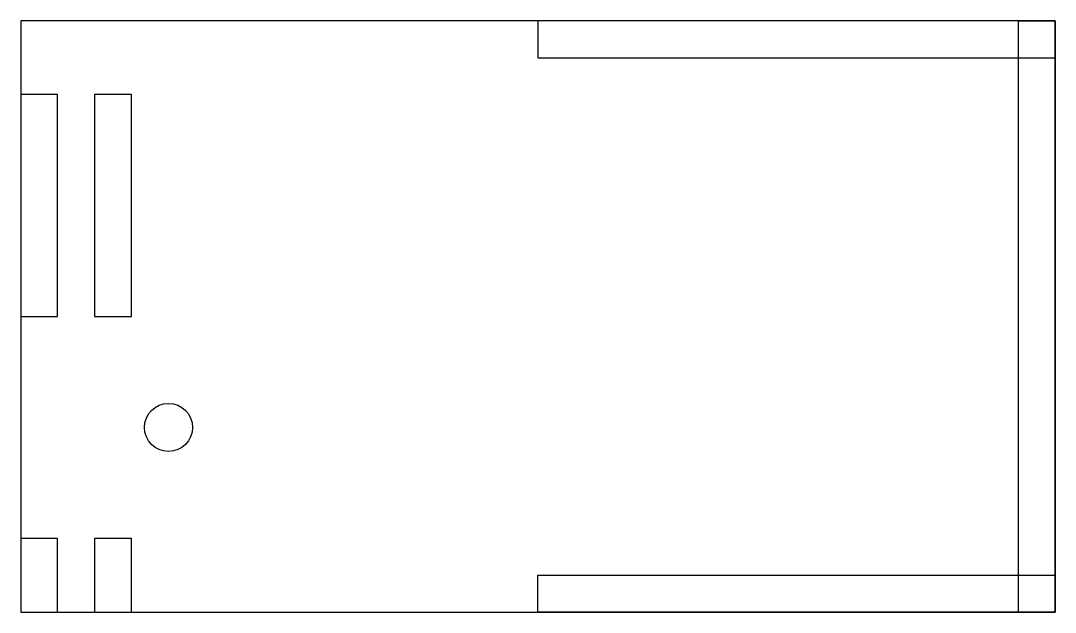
# Model space of a CAD drawing. Header units: inches. Extents: x 0 to 140, y 0 to 80.
import ezdxf

# ---------------------------------------------------------------- set-up
doc = ezdxf.new("R2010")
doc.units = ezdxf.units.IN
doc.header["$MEASUREMENT"] = 0
doc.layers.get('0').update_dxf_attribs({"true_color": 0xc2ced6})

msp = doc.modelspace()

# ---------------------------------------------------------------- linework, layer by layer
msp.add_lwpolyline([(0, 0), (140, 0), (140, 80), (0, 80)], close=True)
at = {"elevation": 5}
for points in [[(140, 80), (70, 80), (70, 75), (140, 75)], [(140, 0), (135, 0), (135, 80), (140, 80)], [(0, 40), (5, 40), (5, 70), (0, 70)], [(10, 40), (15, 40), (15, 70), (10, 70)], [(0, 0), (5, 0), (5, 10), (0, 10)], [(10, 0), (15, 0), (15, 10), (10, 10)], [(140, 0), (70, 0), (70, 5), (140, 5)]]:
    msp.add_lwpolyline(points, close=True, dxfattribs=at)
msp.add_circle((20, 25, 5), 3.25)

doc.saveas('drawing.dxf')
